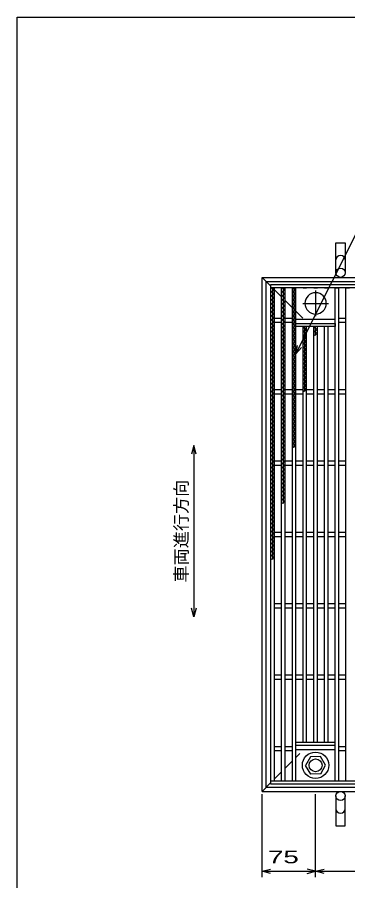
# Model space of a CAD drawing. Units: millimetres, scale not verified. Extents: x -1456 to 1385, y -1026 to 843.
# Drawn here: x -1383 to -920, y -367 to 843 of the extents above; entities that cross this region are included whole.
import ezdxf
from ezdxf.enums import TextEntityAlignment as Align

# ---------------------------------------------------------------- set-up
doc = ezdxf.new("R2010")
doc.units = ezdxf.units.MM
doc.header["$LTSCALE"] = 8
doc.linetypes.add('CHAIN', pattern=[18.5, 12, -1.5, 3.5, -1.5])
doc.linetypes.add('DASHED', pattern=[7.5, 6, -1.5])
for name, color, linetype, lineweight in [('0_2', 150, 'Continuous', 25), ('16', 3, 'Continuous', 25), ('19', 6, 'Continuous', 25), ('22', 4, 'Continuous', 25)]:
    doc.layers.add(name, color=color, linetype=linetype, lineweight=lineweight)
doc.styles.add('ベクトル', font='')
doc.styles.get('ベクトル').set_extended_font_data('ベクトル')

msp = doc.modelspace()

# ---------------------------------------------------------------- linework, layer by layer
at = {"layer": '0_2'}
for p, q in [((-1383.2, -917.2), (-1383.2, 842.8)), ((-1383.2, 842.8), (1384.8, 842.8))]:
    msp.add_line(p, q, dxfattribs=at)
at = {"layer": '16'}
for p, q in [((-1028, 468.5), (-333, 468.5)), ((-1028, 464), (-1028, 468.5)), ((-333, 464), (-1028, 464)), ((-1028, -227), (-1028, 464)), ((-1028, 464), (-1023, 464)), ((-1023, 461.2), (-1028, 464)), ((-1028, 458.4), (-1023, 461.2)), ((-1025.5, 83.2), (-1025.5, 464)), ((-1023, -227), (-1023, 464)), ((-1013, -227), (-1013, 464)), ((-1013, 464), (-1008, 464)), ((-1008, 461.2), (-1013, 464)), ((-1013, 458.4), (-1008, 461.2)), ((-1010.5, 161.6), (-1010.5, 464)), ((-1008, -227), (-1008, 464)), ((-998, -227), (-998, 464)), ((-998, 464), (-993, 464)), ((-993, 461.2), (-998, 464)), ((-998, 458.4), (-993, 461.2)), ((-995.5, 240), (-995.5, 464)), ((-993, -227), (-993, 464)), ((-983, 464), (-978, 464)), ((-968, 464), (-963, 464)), ((-953, 464), (-948, 464)), ((-938, -227), (-938, 464)), ((-938, 464), (-933, 464)), ((-933, -227), (-933, 464)), ((-923, -227), (-923, 464)), ((-923, 464), (-918, 464)), ((-1023, 455.6), (-1028, 458.4)), ((-1028, 452.8), (-1023, 455.6)), ((-1023, 450), (-1028, 452.8)), ((-1028, 447.2), (-1023, 450)), ((-1008, 455.6), (-1013, 458.4)), ((-1013, 452.8), (-1008, 455.6)), ((-1008, 450), (-1013, 452.8)), ((-1013, 447.2), (-1008, 450)), ((-993, 455.6), (-998, 458.4)), ((-998, 452.8), (-993, 455.6)), ((-993, 450), (-998, 452.8)), ((-998, 447.2), (-993, 450)), ((-1023, 444.4), (-1028, 447.2)), ((-1028, 441.6), (-1023, 444.4)), ((-1023, 438.8), (-1028, 441.6)), ((-1028, 436), (-1023, 438.8)), ((-1023, 433.2), (-1028, 436)), ((-1008, 444.4), (-1013, 447.2)), ((-1013, 441.6), (-1008, 444.4)), ((-1008, 438.8), (-1013, 441.6)), ((-1013, 436), (-1008, 438.8)), ((-1008, 433.2), (-1013, 436)), ((-993, 444.4), (-998, 447.2)), ((-998, 441.6), (-993, 444.4)), ((-993, 438.8), (-998, 441.6)), ((-998, 436), (-993, 438.8)), ((-993, 433.2), (-998, 436)), ((-1028, 430.4), (-1023, 433.2)), ((-1023, 427.6), (-1028, 430.4)), ((-1028, 424.8), (-1023, 427.6)), ((-1023, 422), (-1028, 424.8)), ((-1013, 430.4), (-1008, 433.2)), ((-1008, 427.6), (-1013, 430.4)), ((-1013, 424.8), (-1008, 427.6)), ((-1008, 422), (-1013, 424.8)), ((-998, 430.4), (-993, 433.2)), ((-993, 427.6), (-998, 430.4)), ((-998, 424.8), (-993, 427.6)), ((-993, 422), (-998, 424.8)), ((-1028, 419.2), (-1023, 422)), ((-1023, 416.4), (-1028, 419.2)), ((-1028, 413.6), (-1023, 416.4)), ((-1023, 410.8), (-1028, 413.6)), ((-1023, 421.5), (-1013, 421.5)), ((-1023, 415.5), (-1013, 415.5)), ((-1013, 419.2), (-1008, 422)), ((-1008, 416.4), (-1013, 419.2)), ((-1013, 413.6), (-1008, 416.4)), ((-1008, 410.8), (-1013, 413.6)), ((-1008, 421.5), (-998, 421.5)), ((-1008, 415.5), (-998, 415.5)), ((-998, 419.2), (-993, 422)), ((-993, 416.4), (-998, 419.2)), ((-998, 413.6), (-993, 416.4)), ((-993, 410.8), (-998, 413.6)), ((-993, 420), (-938, 420)), ((-993, 414), (-938, 414)), ((-993, 409.5), (-993, 414)), ((-938, 414), (-938, 409.5)), ((-933, 421.5), (-923, 421.5)), ((-933, 415.5), (-923, 415.5)), ((-1028, 408), (-1023, 410.8)), ((-1023, 405.2), (-1028, 408)), ((-1028, 402.4), (-1023, 405.2)), ((-1023, 399.6), (-1028, 402.4)), ((-1028, 396.8), (-1023, 399.6)), ((-1013, 408), (-1008, 410.8)), ((-1008, 405.2), (-1013, 408)), ((-1013, 402.4), (-1008, 405.2)), ((-1008, 399.6), (-1013, 402.4)), ((-1013, 396.8), (-1008, 399.6)), ((-998, 408), (-993, 410.8)), ((-993, 405.2), (-998, 408)), ((-998, 402.4), (-993, 405.2)), ((-993, 399.6), (-998, 402.4)), ((-998, 396.8), (-993, 399.6)), ((-938, 409.5), (-993, 409.5)), ((-983, -172.5), (-983, 409.5)), ((-983, 408), (-980.3, 409.5)), ((-978, 405.2), (-983, 408)), ((-983, 402.4), (-978, 405.2)), ((-978, 399.6), (-983, 402.4)), ((-983, 396.8), (-978, 399.6)), ((-980.5, 318.4), (-980.5, 409.5)), ((-978, -172.5), (-978, 409.5)), ((-968, -172.5), (-968, 409.5)), ((-968, 408), (-965.3, 409.5)), ((-963, 405.2), (-968, 408)), ((-968, 402.4), (-963, 405.2)), ((-963, 399.6), (-968, 402.4)), ((-968, 396.8), (-963, 399.6)), ((-965.5, 396.8), (-965.5, 409.5)), ((-963, -172.5), (-963, 409.5)), ((-953, -172.5), (-953, 409.5)), ((-948, -172.5), (-948, 409.5)), ((-1023, 394), (-1028, 396.8)), ((-1028, 391.2), (-1023, 394)), ((-1023, 388.4), (-1028, 391.2)), ((-1028, 385.6), (-1023, 388.4)), ((-1008, 394), (-1013, 396.8)), ((-1013, 391.2), (-1008, 394)), ((-1008, 388.4), (-1013, 391.2)), ((-1013, 385.6), (-1008, 388.4)), ((-993, 394), (-998, 396.8)), ((-998, 391.2), (-993, 394)), ((-993, 388.4), (-998, 391.2)), ((-998, 385.6), (-993, 388.4)), ((-978, 394), (-983, 396.8)), ((-983, 391.2), (-978, 394)), ((-978, 388.4), (-983, 391.2)), ((-983, 385.6), (-978, 388.4)), ((-1023, 382.8), (-1028, 385.6)), ((-1028, 380), (-1023, 382.8)), ((-1023, 377.2), (-1028, 380)), ((-1028, 374.4), (-1023, 377.2)), ((-1008, 382.8), (-1013, 385.6)), ((-1013, 380), (-1008, 382.8)), ((-1008, 377.2), (-1013, 380)), ((-1013, 374.4), (-1008, 377.2)), ((-993, 382.8), (-998, 385.6)), ((-998, 380), (-993, 382.8)), ((-993, 377.2), (-998, 380)), ((-998, 374.4), (-993, 377.2)), ((-978, 382.8), (-983, 385.6)), ((-983, 380), (-978, 382.8)), ((-978, 377.2), (-983, 380)), ((-983, 374.4), (-978, 377.2)), ((-1023, 371.6), (-1028, 374.4)), ((-1028, 368.8), (-1023, 371.6)), ((-1023, 366), (-1028, 368.8)), ((-1028, 363.2), (-1023, 366)), ((-1023, 360.4), (-1028, 363.2)), ((-1008, 371.6), (-1013, 374.4)), ((-1013, 368.8), (-1008, 371.6)), ((-1008, 366), (-1013, 368.8)), ((-1013, 363.2), (-1008, 366)), ((-1008, 360.4), (-1013, 363.2)), ((-993, 371.6), (-998, 374.4)), ((-998, 368.8), (-993, 371.6)), ((-993, 366), (-998, 368.8)), ((-998, 363.2), (-993, 366)), ((-993, 360.4), (-998, 363.2)), ((-978, 371.6), (-983, 374.4)), ((-983, 368.8), (-978, 371.6)), ((-978, 366), (-983, 368.8)), ((-983, 363.2), (-978, 366)), ((-978, 360.4), (-983, 363.2)), ((-1028, 357.6), (-1023, 360.4)), ((-1023, 354.8), (-1028, 357.6)), ((-1028, 352), (-1023, 354.8)), ((-1023, 349.2), (-1028, 352)), ((-1013, 357.6), (-1008, 360.4)), ((-1008, 354.8), (-1013, 357.6)), ((-1013, 352), (-1008, 354.8)), ((-1008, 349.2), (-1013, 352)), ((-998, 357.6), (-993, 360.4)), ((-993, 354.8), (-998, 357.6)), ((-998, 352), (-993, 354.8)), ((-993, 349.2), (-998, 352)), ((-983, 357.6), (-978, 360.4)), ((-978, 354.8), (-983, 357.6)), ((-983, 352), (-978, 354.8)), ((-978, 349.2), (-983, 352)), ((-1028, 346.4), (-1023, 349.2)), ((-1023, 343.6), (-1028, 346.4)), ((-1028, 340.8), (-1023, 343.6)), ((-1023, 338), (-1028, 340.8)), ((-1013, 346.4), (-1008, 349.2)), ((-1008, 343.6), (-1013, 346.4)), ((-1013, 340.8), (-1008, 343.6)), ((-1008, 338), (-1013, 340.8)), ((-998, 346.4), (-993, 349.2)), ((-993, 343.6), (-998, 346.4)), ((-998, 340.8), (-993, 343.6)), ((-993, 338), (-998, 340.8)), ((-983, 346.4), (-978, 349.2)), ((-978, 343.6), (-983, 346.4)), ((-983, 340.8), (-978, 343.6)), ((-978, 338), (-983, 340.8)), ((-1028, 335.2), (-1023, 338)), ((-1023, 332.4), (-1028, 335.2)), ((-1028, 329.6), (-1023, 332.4)), ((-1023, 326.8), (-1028, 329.6)), ((-1028, 324), (-1023, 326.8)), ((-1013, 335.2), (-1008, 338)), ((-1008, 332.4), (-1013, 335.2)), ((-1013, 329.6), (-1008, 332.4)), ((-1008, 326.8), (-1013, 329.6)), ((-1013, 324), (-1008, 326.8)), ((-998, 335.2), (-993, 338)), ((-993, 332.4), (-998, 335.2)), ((-998, 329.6), (-993, 332.4)), ((-993, 326.8), (-998, 329.6)), ((-998, 324), (-993, 326.8)), ((-983, 335.2), (-978, 338)), ((-978, 332.4), (-983, 335.2)), ((-983, 329.6), (-978, 332.4)), ((-978, 326.8), (-983, 329.6)), ((-983, 324), (-978, 326.8)), ((-1023, 321.2), (-1028, 324)), ((-1028, 318.4), (-1023, 321.2)), ((-1023, 315.6), (-1028, 318.4)), ((-1028, 312.8), (-1023, 315.6)), ((-1023, 321.5), (-1013, 321.5)), ((-1023, 315.5), (-1013, 315.5)), ((-1008, 321.2), (-1013, 324)), ((-1013, 318.4), (-1008, 321.2)), ((-1008, 315.6), (-1013, 318.4)), ((-1013, 312.8), (-1008, 315.6)), ((-1008, 321.5), (-998, 321.5)), ((-1008, 315.5), (-998, 315.5)), ((-993, 321.2), (-998, 324)), ((-998, 318.4), (-993, 321.2)), ((-993, 315.6), (-998, 318.4)), ((-998, 312.8), (-993, 315.6)), ((-993, 321.5), (-983, 321.5)), ((-993, 315.5), (-983, 315.5)), ((-978, 321.2), (-983, 324)), ((-983, 318.4), (-978, 321.2)), ((-978, 321.5), (-968, 321.5)), ((-978, 315.5), (-968, 315.5)), ((-963, 321.5), (-953, 321.5)), ((-963, 315.5), (-953, 315.5)), ((-948, 321.5), (-938, 321.5)), ((-948, 315.5), (-938, 315.5)), ((-933, 321.5), (-923, 321.5)), ((-933, 315.5), (-923, 315.5)), ((-1023, 310), (-1028, 312.8)), ((-1028, 307.2), (-1023, 310)), ((-1023, 304.4), (-1028, 307.2)), ((-1028, 301.6), (-1023, 304.4)), ((-1008, 310), (-1013, 312.8)), ((-1013, 307.2), (-1008, 310)), ((-1008, 304.4), (-1013, 307.2)), ((-1013, 301.6), (-1008, 304.4)), ((-993, 310), (-998, 312.8)), ((-998, 307.2), (-993, 310)), ((-993, 304.4), (-998, 307.2)), ((-998, 301.6), (-993, 304.4)), ((-1023, 298.8), (-1028, 301.6)), ((-1028, 296), (-1023, 298.8)), ((-1023, 293.2), (-1028, 296)), ((-1028, 290.4), (-1023, 293.2)), ((-1023, 287.6), (-1028, 290.4)), ((-1008, 298.8), (-1013, 301.6)), ((-1013, 296), (-1008, 298.8)), ((-1008, 293.2), (-1013, 296)), ((-1013, 290.4), (-1008, 293.2)), ((-1008, 287.6), (-1013, 290.4)), ((-993, 298.8), (-998, 301.6)), ((-998, 296), (-993, 298.8)), ((-993, 293.2), (-998, 296)), ((-998, 290.4), (-993, 293.2)), ((-993, 287.6), (-998, 290.4)), ((-1028, 284.8), (-1023, 287.6)), ((-1023, 282), (-1028, 284.8)), ((-1028, 279.2), (-1023, 282)), ((-1023, 276.4), (-1028, 279.2)), ((-1013, 284.8), (-1008, 287.6)), ((-1008, 282), (-1013, 284.8)), ((-1013, 279.2), (-1008, 282)), ((-1008, 276.4), (-1013, 279.2)), ((-998, 284.8), (-993, 287.6)), ((-993, 282), (-998, 284.8)), ((-998, 279.2), (-993, 282)), ((-993, 276.4), (-998, 279.2)), ((-1028, 273.6), (-1023, 276.4)), ((-1023, 270.8), (-1028, 273.6)), ((-1028, 268), (-1023, 270.8)), ((-1023, 265.2), (-1028, 268)), ((-1013, 273.6), (-1008, 276.4)), ((-1008, 270.8), (-1013, 273.6)), ((-1013, 268), (-1008, 270.8)), ((-1008, 265.2), (-1013, 268)), ((-998, 273.6), (-993, 276.4)), ((-993, 270.8), (-998, 273.6)), ((-998, 268), (-993, 270.8)), ((-993, 265.2), (-998, 268)), ((-1028, 262.4), (-1023, 265.2)), ((-1023, 259.6), (-1028, 262.4)), ((-1028, 256.8), (-1023, 259.6)), ((-1023, 254), (-1028, 256.8)), ((-1013, 262.4), (-1008, 265.2)), ((-1008, 259.6), (-1013, 262.4)), ((-1013, 256.8), (-1008, 259.6)), ((-1008, 254), (-1013, 256.8)), ((-998, 262.4), (-993, 265.2)), ((-993, 259.6), (-998, 262.4)), ((-998, 256.8), (-993, 259.6)), ((-993, 254), (-998, 256.8)), ((-1028, 251.2), (-1023, 254)), ((-1023, 248.4), (-1028, 251.2)), ((-1028, 245.6), (-1023, 248.4)), ((-1023, 242.8), (-1028, 245.6)), ((-1028, 240), (-1023, 242.8)), ((-1013, 251.2), (-1008, 254)), ((-1008, 248.4), (-1013, 251.2)), ((-1013, 245.6), (-1008, 248.4)), ((-1008, 242.8), (-1013, 245.6)), ((-1013, 240), (-1008, 242.8)), ((-998, 251.2), (-993, 254)), ((-993, 248.4), (-998, 251.2)), ((-998, 245.6), (-993, 248.4)), ((-993, 242.8), (-998, 245.6)), ((-998, 240), (-993, 242.8)), ((-1023, 237.2), (-1028, 240)), ((-1028, 234.4), (-1023, 237.2)), ((-1023, 231.6), (-1028, 234.4)), ((-1028, 228.8), (-1023, 231.6)), ((-1008, 237.2), (-1013, 240)), ((-1013, 234.4), (-1008, 237.2)), ((-1008, 231.6), (-1013, 234.4)), ((-1013, 228.8), (-1008, 231.6)), ((-1023, 226), (-1028, 228.8)), ((-1028, 223.2), (-1023, 226)), ((-1023, 220.4), (-1028, 223.2)), ((-1028, 217.6), (-1023, 220.4)), ((-1023, 221.5), (-1013, 221.5)), ((-1008, 226), (-1013, 228.8)), ((-1013, 223.2), (-1008, 226)), ((-1008, 220.4), (-1013, 223.2)), ((-1013, 217.6), (-1008, 220.4)), ((-1008, 221.5), (-998, 221.5)), ((-993, 221.5), (-983, 221.5)), ((-978, 221.5), (-968, 221.5)), ((-963, 221.5), (-953, 221.5)), ((-948, 221.5), (-938, 221.5)), ((-933, 221.5), (-923, 221.5)), ((-1023, 214.8), (-1028, 217.6)), ((-1028, 212), (-1023, 214.8)), ((-1023, 209.2), (-1028, 212)), ((-1028, 206.4), (-1023, 209.2)), ((-1023, 203.6), (-1028, 206.4)), ((-1023, 215.5), (-1013, 215.5)), ((-1008, 214.8), (-1013, 217.6)), ((-1013, 212), (-1008, 214.8)), ((-1008, 209.2), (-1013, 212)), ((-1013, 206.4), (-1008, 209.2)), ((-1008, 203.6), (-1013, 206.4)), ((-1008, 215.5), (-998, 215.5)), ((-993, 215.5), (-983, 215.5)), ((-978, 215.5), (-968, 215.5)), ((-963, 215.5), (-953, 215.5)), ((-948, 215.5), (-938, 215.5)), ((-933, 215.5), (-923, 215.5)), ((-1028, 200.8), (-1023, 203.6)), ((-1023, 198), (-1028, 200.8)), ((-1028, 195.2), (-1023, 198)), ((-1023, 192.4), (-1028, 195.2)), ((-1013, 200.8), (-1008, 203.6)), ((-1008, 198), (-1013, 200.8)), ((-1013, 195.2), (-1008, 198)), ((-1008, 192.4), (-1013, 195.2)), ((-1028, 189.6), (-1023, 192.4)), ((-1023, 186.8), (-1028, 189.6)), ((-1028, 184), (-1023, 186.8)), ((-1023, 181.2), (-1028, 184)), ((-1013, 189.6), (-1008, 192.4)), ((-1008, 186.8), (-1013, 189.6)), ((-1013, 184), (-1008, 186.8)), ((-1008, 181.2), (-1013, 184)), ((-1028, 178.4), (-1023, 181.2)), ((-1023, 175.6), (-1028, 178.4)), ((-1028, 172.8), (-1023, 175.6)), ((-1023, 170), (-1028, 172.8)), ((-1028, 167.2), (-1023, 170)), ((-1013, 178.4), (-1008, 181.2)), ((-1008, 175.6), (-1013, 178.4)), ((-1013, 172.8), (-1008, 175.6)), ((-1008, 170), (-1013, 172.8)), ((-1013, 167.2), (-1008, 170)), ((-1023, 164.4), (-1028, 167.2)), ((-1028, 161.6), (-1023, 164.4)), ((-1023, 158.8), (-1028, 161.6)), ((-1028, 156), (-1023, 158.8)), ((-1008, 164.4), (-1013, 167.2)), ((-1013, 161.6), (-1008, 164.4)), ((-1023, 153.2), (-1028, 156)), ((-1028, 150.4), (-1023, 153.2)), ((-1023, 147.6), (-1028, 150.4)), ((-1028, 144.8), (-1023, 147.6)), ((-1023, 142), (-1028, 144.8)), ((-1028, 139.2), (-1023, 142)), ((-1023, 136.4), (-1028, 139.2)), ((-1028, 133.6), (-1023, 136.4)), ((-1023, 130.8), (-1028, 133.6)), ((-1028, 128), (-1023, 130.8)), ((-1023, 125.2), (-1028, 128)), ((-1028, 122.4), (-1023, 125.2)), ((-1023, 119.6), (-1028, 122.4)), ((-1023, 121.5), (-1013, 121.5)), ((-1008, 121.5), (-998, 121.5)), ((-993, 121.5), (-983, 121.5)), ((-978, 121.5), (-968, 121.5)), ((-963, 121.5), (-953, 121.5)), ((-948, 121.5), (-938, 121.5)), ((-933, 121.5), (-923, 121.5)), ((-1028, 116.8), (-1023, 119.6)), ((-1023, 114), (-1028, 116.8)), ((-1028, 111.2), (-1023, 114)), ((-1023, 108.4), (-1028, 111.2)), ((-1023, 115.5), (-1013, 115.5)), ((-1008, 115.5), (-998, 115.5)), ((-993, 115.5), (-983, 115.5)), ((-978, 115.5), (-968, 115.5)), ((-963, 115.5), (-953, 115.5)), ((-948, 115.5), (-938, 115.5)), ((-933, 115.5), (-923, 115.5)), ((-1028, 105.6), (-1023, 108.4)), ((-1023, 102.8), (-1028, 105.6)), ((-1028, 100), (-1023, 102.8)), ((-1023, 97.2), (-1028, 100)), ((-1028, 94.4), (-1023, 97.2)), ((-1023, 91.6), (-1028, 94.4)), ((-1028, 88.8), (-1023, 91.6)), ((-1023, 86), (-1028, 88.8)), ((-1028, 83.2), (-1023, 86)), ((-1023, 21.5), (-1013, 21.5)), ((-1023, 15.5), (-1013, 15.5)), ((-1008, 21.5), (-998, 21.5)), ((-1008, 15.5), (-998, 15.5)), ((-993, 21.5), (-983, 21.5)), ((-993, 15.5), (-983, 15.5)), ((-978, 21.5), (-968, 21.5)), ((-978, 15.5), (-968, 15.5)), ((-963, 21.5), (-953, 21.5)), ((-963, 15.5), (-953, 15.5)), ((-948, 21.5), (-938, 21.5)), ((-948, 15.5), (-938, 15.5)), ((-933, 21.5), (-923, 21.5)), ((-933, 15.5), (-923, 15.5)), ((-1023, -78.5), (-1013, -78.5)), ((-1023, -84.5), (-1013, -84.5)), ((-1008, -78.5), (-998, -78.5)), ((-1008, -84.5), (-998, -84.5)), ((-993, -78.5), (-983, -78.5)), ((-993, -84.5), (-983, -84.5)), ((-978, -78.5), (-968, -78.5)), ((-978, -84.5), (-968, -84.5)), ((-963, -78.5), (-953, -78.5)), ((-963, -84.5), (-953, -84.5)), ((-948, -78.5), (-938, -78.5)), ((-948, -84.5), (-938, -84.5)), ((-933, -78.5), (-923, -78.5)), ((-933, -84.5), (-923, -84.5)), ((-1023, -178.5), (-1013, -178.5)), ((-1008, -178.5), (-998, -178.5)), ((-993, -172.5), (-938, -172.5)), ((-993, -177), (-993, -172.5)), ((-993, -177), (-938, -177)), ((-938, -177), (-938, -172.5)), ((-933, -178.5), (-923, -178.5)), ((-1023, -184.5), (-1013, -184.5)), ((-1008, -184.5), (-998, -184.5)), ((-993, -183), (-938, -183)), ((-972.8, -193.1), (-979.5, -205.3)), ((-958.8, -192.7), (-972.8, -193.1)), ((-951.5, -205), (-958.8, -192.7)), ((-933, -184.5), (-923, -184.5)), ((-972.2, -217.3), (-979.5, -205.3)), ((-958.2, -216.9), (-951.5, -204.7)), ((-958.2, -216.9), (-972.2, -217.3)), ((-1028, -227), (-333, -227)), ((-1028, -231.5), (-1028, -227)), ((-1028, -227), (-1023, -227)), ((-1013, -227), (-1008, -227)), ((-998, -227), (-993, -227)), ((-983, -227), (-978, -227)), ((-968, -227), (-963, -227)), ((-953, -227), (-948, -227)), ((-938, -227), (-933, -227)), ((-923, -227), (-918, -227)), ((-333, -231.5), (-1028, -231.5))]:
    msp.add_line(p, q, dxfattribs=at)
at = {"layer": '16', "linetype": 'CHAIN'}
for p, q in [((-965.5, 460), (-965.5, 424)), ((-983.5, 442), (-947.5, 442))]:
    msp.add_line(p, q, dxfattribs=at)
at = {"layer": '16'}
for radius in [18.5, 9]:
    msp.add_circle((-965.5, -205), radius, dxfattribs=at)
for start, end in [(90, 270), (270, 90)]:
    msp.add_arc((-965.5, 442), 15, start, end, dxfattribs=at)
at = {"layer": '19'}
for p, q in [((-937, 485), (-937, 526.6)), ((-937, 526.6), (-924, 526.6)), ((-924, 526.6), (-924, 485)), ((-1040.5, 478.5), (-320.5, 478.5)), ((-1040.5, -241.5), (-1040.5, 478.5)), ((-1034.5, 472.5), (-326.5, 472.5)), ((-1034.5, -235.5), (-1034.5, 472.5)), ((-1040.5, -241.5), (-320.5, -241.5)), ((-1034.5, -235.5), (-326.5, -235.5)), ((-937, -248), (-937, -289.6)), ((-924, -289.6), (-924, -248)), ((-937, -289.6), (-924, -289.6))]:
    msp.add_line(p, q, dxfattribs=at)
at = {"layer": '19', "linetype": 'DASHED'}
for p, q in [((-1028, 466), (-1040.5, 478.5)), ((-1013, 451), (-1023, 461)), ((-998, 436), (-1008, 446)), ((-983.5, 421.5), (-993, 431)), ((-993, -194), (-987.5, -188.5)), ((-1008, -209), (-998, -199)), ((-1023, -224), (-1013, -214)), ((-1040.5, -241.5), (-1028, -229))]:
    msp.add_line(p, q, dxfattribs=at)
at = {"layer": '19'}
for centre in [(-930.5, 485), (-930.5, -248)]:
    msp.add_circle(centre, 6.5, dxfattribs=at)
for centre, start, end in [((-930.5, 502.8), 0, 180), ((-930.5, -265.8), 180, 0)]:
    msp.add_arc(centre, 6.5, start, end, dxfattribs=at)
at = {"layer": '22'}
for p, q in [((-993, 371.5), (-830.2, 697)), ((-993, 371.5), (-990.6, 383.2)), ((-993, 371.5), (-985, 380.3)), ((-1136, 243), (-1139.2, 231)), ((-1132.8, 231), (-1136, 243)), ((-1136, 243), (-1136, 3)), ((-1136, 3), (-1139.2, 15)), ((-1132.8, 15), (-1136, 3)), ((-1040.5, -361.5), (-1040.5, -245.5)), ((-965.5, -361.5), (-965.5, -245.5)), ((-1040.5, -353.5), (-1028.5, -350.3)), ((-965.5, -353.5), (-977.5, -350.3)), ((-965.5, -353.5), (-953.5, -350.3)), ((-1028.5, -356.7), (-1040.5, -353.5)), ((-1040.5, -353.5), (-965.5, -353.5)), ((-977.5, -356.7), (-965.5, -353.5)), ((-953.5, -356.7), (-965.5, -353.5)), ((-965.5, -353.5), (-395.5, -353.5))]:
    msp.add_line(p, q, dxfattribs=at)

# ---------------------------------------------------------------- texts
at = {"layer": '22', "color": 2, "style": 'ベクトル'}
msp.add_text('車両進行方向', height=17.6, rotation=90, dxfattribs=at).set_placement((-1153.6, 51), align=Align.MIDDLE_LEFT)
at = {"layer": '22', "color": 2, "style": 'ベクトル', "width": 1.65}
msp.add_text(' 75 ', height=17.6, dxfattribs=at).set_placement((-1043, -333.5), align=Align.MIDDLE_LEFT)

doc.saveas('drawing.dxf')
